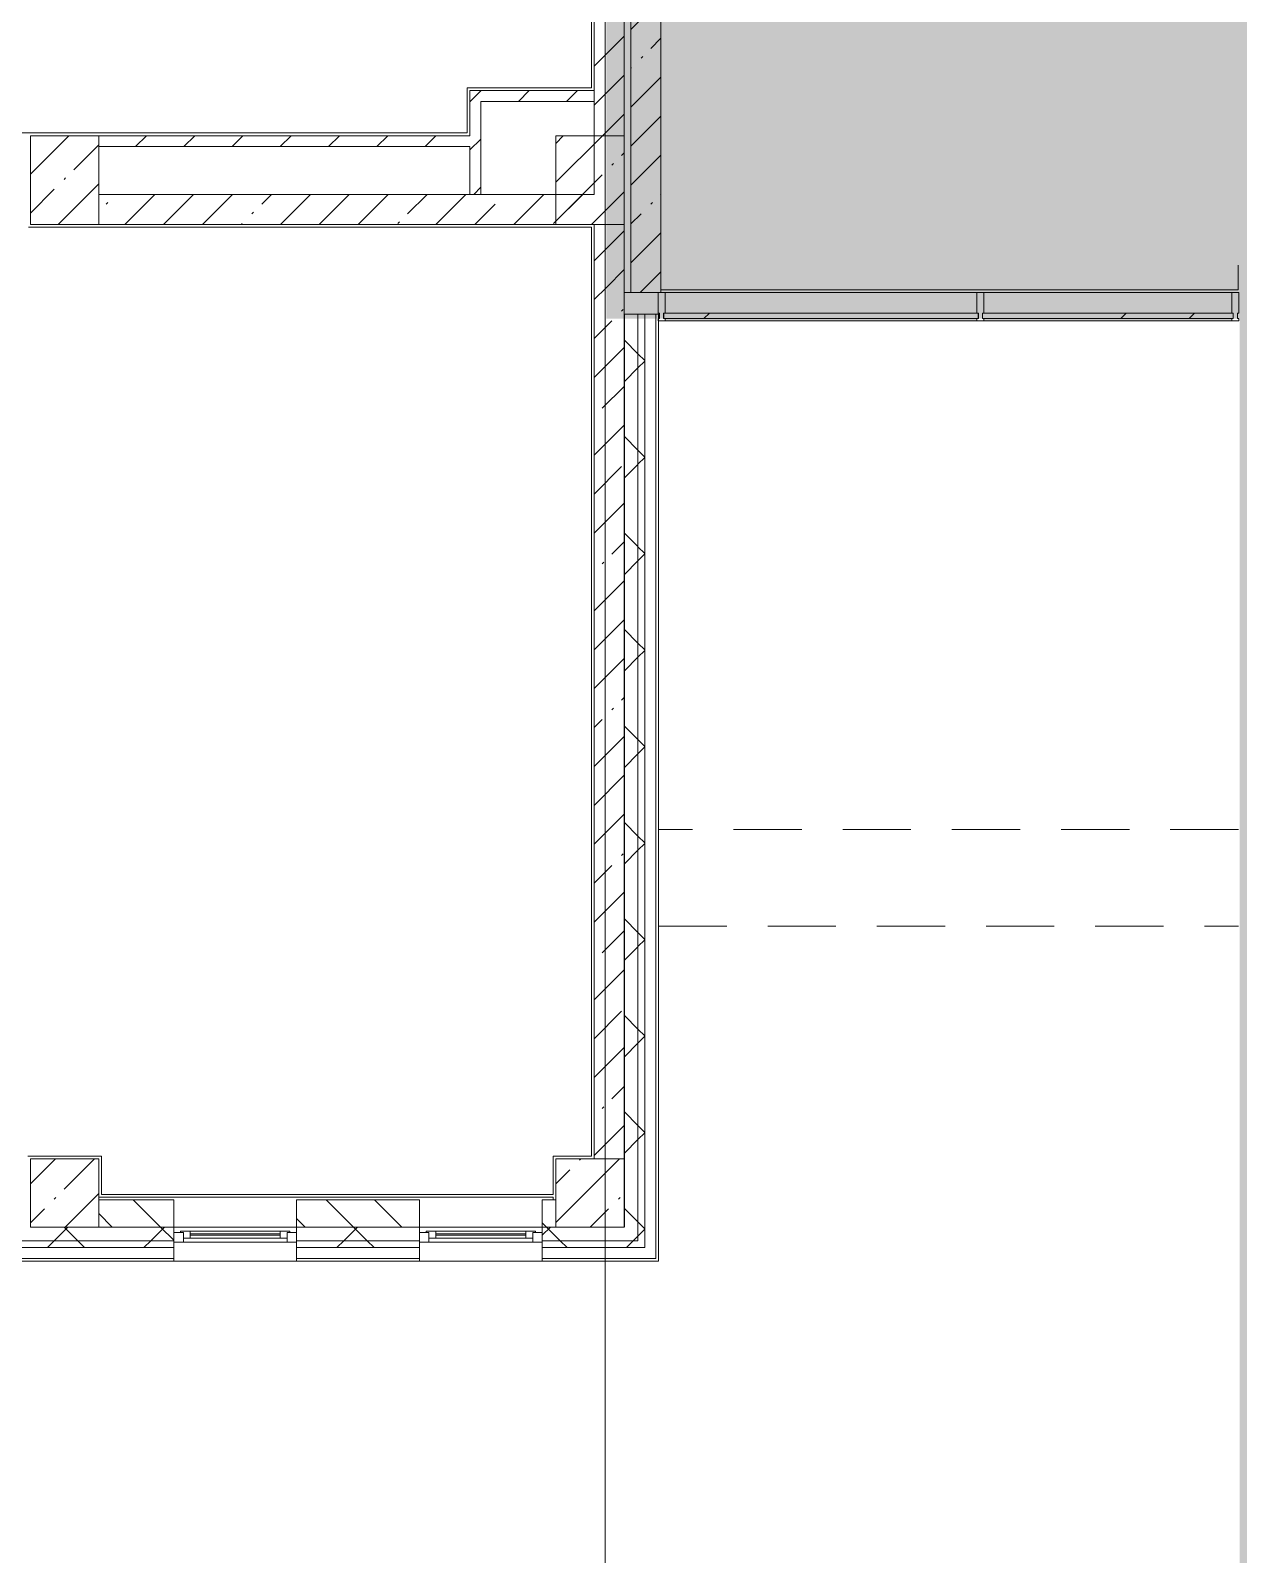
# Model space of a CAD drawing. Header units: millimetres. Extents: x 81382 to 274816, y -8553 to 29000.
# Drawn here: x 228156 to 237008, y 1150 to 12321 of the extents above; entities that cross this region are included whole.
import ezdxf

# ---------------------------------------------------------------- set-up
doc = ezdxf.new("R2010")
doc.units = ezdxf.units.MM
doc.linetypes.add('200_ШТРИХ__ш1_п0_6_', pattern=[800, 500, -300])
doc.linetypes.add('Осевая', pattern=[3175, 635, -476.25, 1587.5, -476.25])
doc.layers.add('A-DETL-GENF-2', color=7, linetype='Continuous', lineweight=9, true_color=0xc0c0c0, transparency=0.4)
for name, color, linetype, lineweight in [('A-DETL-MBND-1', 7, '200_ШТРИХ__ш1_п0_6_', 9), ('A-GLAZ-3', 7, 'Continuous', 5), ('A-GLAZ-CURT-2', 7, 'Continuous', 5), ('A-GLAZ-CWMG-2', 7, 'Continuous', 5), ('A-WALL', 7, 'Continuous', 9), ('A-WALL-2', 7, 'Continuous', 5), ('I-WALL-2', 7, 'Continuous', 5), ('S-COLS-1', 7, 'Continuous', 5), ('Оси', 7, 'Continuous', 9), ('Оси-2', 7, 'Осевая', 9)]:
    doc.layers.add(name, color=color, linetype=linetype, lineweight=lineweight)
for name, color, linetype, lineweight, true_color in [('A-FLOR-1', 7, 'Continuous', 5, 0xb7b7b7), ('A-FLOR-2', 7, 'Continuous', 5, 0xaaaaaa), ('A-GLAZ-CURT-3', 7, 'Continuous', 5, 0x737373), ('A-GLAZ-CWMG-3', 7, 'Continuous', 5, 0x737373), ('A-GLAZ-CWMG-4', 7, 'Continuous', 5, 0x383e42), ('A-WALL-3', 7, 'Continuous', 5, 0x737373), ('I-WALL-3', 7, 'Continuous', 5, 0x737373), ('S-COLS-2', 7, 'Continuous', 5, 0x737373)]:
    doc.layers.add(name, color=color, linetype=linetype, lineweight=lineweight, true_color=true_color)
pattern_1 = [(45, (147806.5, 0), (-285.1231, 285.1231), []), (45, (148091.6, 0), (-285.1231, 285.1231), [504.031, -100.806, 16.764, -84.042])]
pattern_2 = [(45, (147806.5, 0), (-353.5534, 353.5534), []), (135, (147806.5, 0), (-353.5534, -353.5534), [])]
pattern_3 = [(45, (147806.5, 0), (-176.7767, 176.7767), [])]

# ---------------------------------------------------------------- blocks, each defined once
blk = doc.blocks.new('BSC_Колонна _Прямоугольная - 500х500-V28-3_6_3_птичка')
at = {"layer": 'S-COLS-1'}
h = blk.add_hatch(dxfattribs=at)
h.set_pattern_fill('FP_56', color=256, style=0, pattern_type=2)
h.set_pattern_definition([(45, (-80600, -3800), (-285.1231, 285.1231), []), (45, (-80314.88, -3800), (-285.1231, 285.1231), [504.031, -100.806, 16.764, -84.042])])
h.paths.add_polyline_path([(-250, -250), (250, -250), (250, 250), (-250, 250)])
for p, q in [((250, 250), (-250, 250)), ((-250, 250), (-250, -250)), ((250, -250), (250, 250)), ((-250, -250), (250, -250))]:
    blk.add_line(p, q, dxfattribs=at)
blk = doc.blocks.new('120_Окно_СКБ_1Ст - 120_Окно_СКБ_1Ст 900х2500_h_-19906774-3_6_3_птичка')
at = {"layer": 'A-GLAZ-3'}
for p, q in [((-450, -75), (-450, -5)), ((-450, -5), (-380, -5)), ((450, -5), (-450, -5)), ((-380, -75), (-450, -75)), ((-450, -75), (-400, -75)), ((-380, -75), (-400, -75)), ((-400, -75), (-400, -85)), ((-400, -85), (400, -85)), ((400, -85), (-400, -85)), ((-380, -5), (-380, -75)), ((380, -35), (-380, -35)), ((-380, -35), (-380, -75)), ((-330, -85), (-330, -35)), ((-330, -55), (330, -55)), ((330, -65), (-330, -65)), ((330, -85), (330, -35)), ((380, -75), (380, -5)), ((380, -5), (450, -5)), ((380, -75), (380, -35)), ((450, -75), (380, -75)), ((400, -75), (380, -75)), ((400, -75), (450, -75)), ((400, -85), (400, -75)), ((450, -5), (450, -75))]:
    blk.add_line(p, q, dxfattribs=at)
blk = doc.blocks.new('Системная панель - Стекло - 40мм-33184352-3_6_3_птичка')
at = {"layer": 'A-GLAZ-CURT-2'}
h = blk.add_hatch(dxfattribs=at)
h.set_pattern_fill('FP_118', color=256, style=0, pattern_type=2)
h.set_pattern_definition([(45, (-86642.5, -9710), (-1414.214, 1414.214), [1000, -3000]), (45, (-87642.5, -10210), (-1414.214, 1414.214), [3000, -1000]), (45, (-85642.5, -10710), (-1414.214, 1414.214), [1000, -3000])])
h.paths.add_polyline_path([(1153, 0), (1153, 40), (-1153, 40), (-1150, 0)])
at = {"layer": 'A-GLAZ-CURT-3'}
for p, q in [((1153, 40), (-1153, 40)), ((-1153, 40), (-1153, 0)), ((-1153, 0), (1153, 0)), ((1153, 0), (1153, 40))]:
    blk.add_line(p, q, dxfattribs=at)
blk = doc.blocks.new('Системная панель - Стекло - 40мм-33184353-3_6_3_птичка')
at = {"layer": 'A-GLAZ-CURT-2'}
h = blk.add_hatch(dxfattribs=at)
h.set_pattern_fill('FP_119', color=256, style=0, pattern_type=2)
h.set_pattern_definition([(45, (-88744.2, -9710), (-1414.214, 1414.214), [1000, -3000]), (45, (-89744.2, -10210), (-1414.214, 1414.214), [3000, -1000]), (45, (-87744.2, -10710), (-1414.214, 1414.214), [1000, -3000])])
h.paths.add_polyline_path([(919, 0), (919, 40), (-919, 40), (-919, 0), (410, 0)])
at = {"layer": 'A-GLAZ-CURT-3'}
for p, q in [((919, 40), (-919, 40)), ((-919, 40), (-919, 0)), ((-919, 0), (919, 0)), ((919, 0), (919, 40))]:
    blk.add_line(p, q, dxfattribs=at)
blk = doc.blocks.new('Прямоугольный импост - Импост структурный с накладкой - 190мм-33184356-3_6_3_птичка')
at = {"layer": 'A-GLAZ-CWMG-2'}
for p, q in [((-50, 2), (-50, 17)), ((-50, 17), (0, 17)), ((0, 17), (0, 2))]:
    blk.add_line(p, q, dxfattribs=at)
at = {"layer": 'A-GLAZ-CWMG-3'}
for p, q in [((-40, 0), (-50, 0)), ((-40, -40), (-40, 0)), ((0, 0), (-10, 0)), ((-10, 0), (-10, -40)), ((-50, -190), (-50, -40)), ((-50, -40), (-40, -40)), ((-10, -40), (0, -40)), ((0, -40), (0, -190)), ((0, -190), (-50, -190))]:
    blk.add_line(p, q, dxfattribs=at)
blk = doc.blocks.new('Прямоугольный импост - Импост структурный с накладкой - 190мм-33184358-3_6_3_птичка')
at = {"layer": 'A-GLAZ-CWMG-2'}
for p, q in [((0, 17), (-50, 17)), ((-50, 17), (-50, 2)), ((0, 2), (0, 17))]:
    blk.add_line(p, q, dxfattribs=at)
at = {"layer": 'A-GLAZ-CWMG-3'}
for p, q in [((-50, 0), (-40, 0)), ((-40, 0), (-40, -40)), ((-10, -40), (-10, 0)), ((-10, 0), (0, 0)), ((-40, -40), (-50, -40)), ((-50, -40), (-50, -190)), ((0, -40), (-10, -40)), ((0, -190), (0, -40)), ((-50, -190), (0, -190))]:
    blk.add_line(p, q, dxfattribs=at)
blk = doc.blocks.new('Прямоугольный импост - Импост структурный с накладкой - 190мм-33184349-3_6_3_птичка')
at = {"layer": 'A-GLAZ-CWMG-2'}
for p, q in [((-25, 2), (-25, 17)), ((-25, 17), (25, 17)), ((25, 17), (25, 2))]:
    blk.add_line(p, q, dxfattribs=at)
at = {"layer": 'A-GLAZ-CWMG-3'}
for p, q in [((-15, 0), (-25, 0)), ((-15, -40), (-15, 0)), ((25, 0), (15, 0)), ((15, 0), (15, -40)), ((-25, -190), (-25, -40)), ((-25, -40), (-15, -40)), ((15, -40), (25, -40)), ((25, -40), (25, -190)), ((25, -190), (-25, -190))]:
    blk.add_line(p, q, dxfattribs=at)
blk = doc.blocks.new('Прямоугольный импост - Импост структурный с накладкой - 190мм-23186050-3_6_3_птичка')
at = {"layer": 'A-GLAZ-CWMG-4'}
for points in [[(87285, 10250), (87285, 10400), (85000, 10400), (85000, 10250)], [(87285, 10208), (87285, 10210), (85000, 10208)], [(87285, 10193), (87285, 10208), (85000, 10208), (85000, 10193)]]:
    blk.add_hatch(color=256, dxfattribs=at).paths.add_polyline_path(points)
at = {"layer": 'A-GLAZ-CWMG-2'}
blk.add_line((85000, 10193), (87285, 10193), dxfattribs=at)
at = {"layer": 'A-GLAZ-CWMG-3'}
blk.add_line((85000, 10400), (87285, 10400), dxfattribs=at)
blk = doc.blocks.new('Прямоугольный импост - Импост структурный с накладкой - 190мм-23186051-3_6_3_птичка')
at = {"layer": 'A-GLAZ-CWMG-4'}
for points in [[(88000, 10250), (88000, 10400), (87335, 10400), (87335, 10250)], [(88000, 10208), (88000, 10210), (87335, 10208)], [(88000, 10193), (88000, 10208), (87335, 10208), (87335, 10193)]]:
    blk.add_hatch(color=256, dxfattribs=at).paths.add_polyline_path(points)
at = {"layer": 'A-GLAZ-CWMG-2'}
blk.add_line((87335, 10193), (88000, 10193), dxfattribs=at)
at = {"layer": 'A-GLAZ-CWMG-3'}
blk.add_line((87335, 10400), (88000, 10400), dxfattribs=at)
blk = doc.blocks.new('Прямоугольный импост - Импост структурный с накладкой - 190мм-23186052-3_6_3_птичка')
at = {"layer": 'A-GLAZ-CWMG-4'}
for points in [[(88654, 10250), (89154, 10250), (89154, 10400), (88000, 10400), (88000, 10250)], [(88000, 10193), (89154, 10193), (89154, 10208), (88000, 10208)], [(89154, 10208), (89154, 10210), (88654, 10208)]]:
    blk.add_hatch(color=256, dxfattribs=at).paths.add_polyline_path(points)
at = {"layer": 'A-GLAZ-CWMG-2'}
blk.add_line((88000, 10193), (89154, 10193), dxfattribs=at)
at = {"layer": 'A-GLAZ-CWMG-3'}
blk.add_line((88000, 10400), (89154, 10400), dxfattribs=at)
blk = doc.blocks.new('парапет9 - парапет-22867712-3_6_3_птичка')
at = {"layer": 'A-DETL-MBND-1'}
for p, q in [((89202, 7964), (84952, 7964)), ((84952, 7255), (89202, 7255))]:
    blk.add_line(p, q, dxfattribs=at)
blk = doc.blocks.new('BSC_Колонна _Прямоугольная - 650х500-V137-3_6_3_птичка')
at = {"layer": 'S-COLS-1'}
h = blk.add_hatch(dxfattribs=at)
h.set_pattern_fill('FP_122', color=256, style=0, pattern_type=2)
h.set_pattern_definition([(135, (11225, -80600), (-285.1231, -285.1231), []), (135, (11225, -80314.88), (-285.1231, -285.1231), [504.031, -100.806, 16.764, -84.042])])
h.paths.add_polyline_path([(325, 250), (-325, 250), (-325, -250), (325, -250)])
for p, q in [((325, 250), (-325, 250)), ((-325, 250), (-325, -250)), ((325, -250), (325, 250)), ((-325, -250), (325, -250))]:
    blk.add_line(p, q, dxfattribs=at)
blk = doc.blocks.new('BSC_Колонна _Прямоугольная - 500х500-V138-3_6_3_птичка')
at = {"layer": 'S-COLS-1'}
h = blk.add_hatch(dxfattribs=at)
h.set_pattern_fill('FP_123', color=256, style=0, pattern_type=2)
h.set_pattern_definition([(45, (-84450, -3800), (-285.1231, 285.1231), []), (45, (-84164.88, -3800), (-285.1231, 285.1231), [504.031, -100.806, 16.764, -84.042])])
h.paths.add_polyline_path([(-250, -250), (250, -250), (250, 250), (-250, 250)])
for p, q in [((250, 250), (-250, 250)), ((-250, 250), (-250, -250)), ((250, -250), (250, 250)), ((-250, -250), (250, -250))]:
    blk.add_line(p, q, dxfattribs=at)

msp = doc.modelspace()

# ---------------------------------------------------------------- hatches: boundary and pattern name
at = {"layer": 'A-DETL-GENF-2'}
msp.add_hatch(color=256, dxfattribs=at).paths.add_polyline_path([(272158.8, -258), (273039.5, -258), (273039.5, 21479), (241139.5, 21479), (241139.5, 27379), (232376.5, 27379), (232376.5, 10208.3), (237016.5, 10208.3), (237016.5, -258), (271243.4, -258)])
at = {"layer": 'A-WALL-2'}
h = msp.add_hatch(dxfattribs=at)
h.set_pattern_fill('FP_67', color=256, style=0, pattern_type=2)
h.set_pattern_definition(pattern_2)
h.paths.add_polyline_path([(232508.1, 10208.3), (232608.1, 10208.3), (232608.1, 10242), (232508.1, 10242)])
h = msp.add_hatch(dxfattribs=at)
h.set_pattern_fill('FP_67', color=256, style=0, pattern_type=2)
h.set_pattern_definition(pattern_2)
h.paths.add_polyline_path([(232608.1, 3450), (232607.6, 10208.3), (232508.1, 10208.3), (232508.1, 3450)])
h = msp.add_hatch(dxfattribs=at)
h.set_pattern_fill('FP_67', color=256, style=0, pattern_type=2)
h.set_pattern_definition(pattern_2)
h.paths.add_polyline_path([(232608.1, 10208.3), (232658.1, 10208.3), (232658.1, 10242), (232608.1, 10242)])
h = msp.add_hatch(dxfattribs=at)
h.set_pattern_fill('FP_67', color=256, style=0, pattern_type=2)
h.set_pattern_definition(pattern_2)
h.paths.add_polyline_path([(232608.1, 3400), (232658.1, 3400), (232657.8, 10208.3), (232608.1, 10208.3), (232608.1, 3419.9)])
h = msp.add_hatch(dxfattribs=at)
h.set_pattern_fill('FP_65', color=256, style=0, pattern_type=2)
h.set_pattern_definition([(135, (147806.5, 0), (-176.7767, -176.7767), [])])
h.paths.add_polyline_path([(232006.5, 3550), (232006.5, 3750), (231906.5, 3750), (231906.5, 3550)])
h.paths.add_polyline_path([(230968.8, 3550), (231006.5, 3550), (231006.5, 3750), (230106.5, 3750), (230106.5, 3550)])
h.paths.add_polyline_path([(228156.5, 3550), (228156.5, 3750), (227886.5, 3750), (227886.5, 3550)])
h.paths.add_polyline_path([(228656.5, 3550), (229206.5, 3550), (229206.5, 3750), (228656.5, 3750), (228656.5, 3666.7)])
h.paths.add_polyline_path([(224886.5, 3550), (224886.5, 3750), (223786.5, 3750), (223786.5, 3550)])
h = msp.add_hatch(dxfattribs=at)
h.set_pattern_fill('FP_67', color=256, style=0, pattern_type=2)
h.set_pattern_definition(pattern_2)
h.paths.add_polyline_path([(232508.1, 3450), (232506.5, 3550), (231906.5, 3550), (231906.5, 3450), (232506.5, 3450)])
h.paths.add_polyline_path([(223786.5, 3450), (224886.5, 3450), (224886.5, 3550), (223506.5, 3550), (223506.5, 3450), (223646.1, 3450)])
h.paths.add_polyline_path([(230106.5, 3450), (231006.5, 3450), (231006.5, 3550), (230106.5, 3550)])
h.paths.add_polyline_path([(227886.5, 3450), (229206.5, 3450), (229206.5, 3550), (227886.5, 3550)])
h = msp.add_hatch(dxfattribs=at)
h.set_pattern_fill('FP_67', color=256, style=0, pattern_type=2)
h.set_pattern_definition(pattern_2)
h.paths.add_polyline_path([(223506.5, 3400), (224886.5, 3400), (224886.5, 3450), (223506.5, 3450), (223506.5, 3419.9)])
h.paths.add_polyline_path([(229138.1, 3400), (229206.5, 3400), (229206.5, 3450), (227886.5, 3450), (227886.5, 3400)])
h.paths.add_polyline_path([(230106.5, 3400), (231006.5, 3400), (231006.5, 3450), (230106.5, 3450), (230106.5, 3419.9)])
h.paths.add_polyline_path([(232508.1, 3400), (232608.1, 3400), (232608.1, 3450), (231906.5, 3450), (231906.5, 3400)])
at = {"layer": 'I-WALL-2'}
h = msp.add_hatch(dxfattribs=at)
h.set_pattern_fill('FP_63', color=256, style=0, pattern_type=2)
h.set_pattern_definition(pattern_1)
h.paths.add_polyline_path([(232556.5, 10400), (232776.5, 10400), (232776.5, 19100), (232556.5, 19100), (232556.5, 10439.8)])
h = msp.add_hatch(dxfattribs=at)
h.set_pattern_fill('FP_63', color=256, style=0, pattern_type=2)
h.set_pattern_definition(pattern_1)
h.paths.add_polyline_path([(232286.5, 4050), (232506.5, 4050), (232506.5, 10208.3), (232376.5, 10208.3), (232376.5, 15130), (232286.5, 15130), (232286.5, 4513.2)])
h = msp.add_hatch(dxfattribs=at)
h.set_pattern_fill('FP_63', color=256, style=0, pattern_type=2)
h.set_pattern_definition(pattern_1)
h.paths.add_polyline_path([(232376.5, 10208.3), (232506.5, 10208.3), (232506.5, 15130), (232376.5, 15130), (232376.5, 10525.9)])
h = msp.add_hatch(dxfattribs=at)
h.set_pattern_fill('FP_68', color=256, style=0, pattern_type=2)
h.set_pattern_definition(pattern_3)
h.paths.add_polyline_path([(231456.5, 11120), (231456.5, 11880), (231376.5, 11880), (231376.5, 11120)])
h = msp.add_hatch(dxfattribs=at)
h.set_pattern_fill('FP_68', color=256, style=0, pattern_type=2)
h.set_pattern_definition(pattern_3)
h.paths.add_polyline_path([(232286.5, 11800), (232286.5, 11880), (231456.5, 11880), (231456.5, 11800)])
h = msp.add_hatch(dxfattribs=at)
h.set_pattern_fill('FP_68', color=256, style=0, pattern_type=2)
h.set_pattern_definition(pattern_3)
h.paths.add_polyline_path([(231376.5, 11470), (231376.5, 11550), (228656.5, 11550), (228656.5, 11470), (229138.1, 11470)])
h = msp.add_hatch(dxfattribs=at)
h.set_pattern_fill('FP_63', color=256, style=0, pattern_type=2)
h.set_pattern_definition(pattern_1)
h.paths.add_polyline_path([(229138.1, 10900), (232286.5, 10900), (232286.5, 11120), (228656.5, 11120), (228656.5, 10900)])
at = {"layer": 'S-COLS-1'}
h = msp.add_hatch(dxfattribs=at)
h.set_pattern_fill('FP_63', color=256, style=0, pattern_type=2)
h.set_pattern_definition(pattern_1)
h.paths.add_polyline_path([(232006.5, 10900), (232376.5, 10900), (232376.5, 11550), (232006.5, 11550), (232006.5, 11072.6)])
h = msp.add_hatch(dxfattribs=at)
h.set_pattern_fill('FP_63', color=256, style=0, pattern_type=2)
h.set_pattern_definition(pattern_1)
h.paths.add_polyline_path([(232506.5, 10900), (232506.5, 11550), (232376.5, 11550), (232376.5, 10900)])

# ---------------------------------------------------------------- linework, layer by layer
at = {"layer": 'A-DETL-MBND-1'}
for p, q in [((232506.5, 10400), (232556.5, 10400)), ((232756.5, 10242), (232756.5, 10250))]:
    msp.add_line(p, q, dxfattribs=at)
at = {"layer": 'A-FLOR-1'}
for p, q in [((237005.5, 10420), (237005.5, 10600)), ((232776.5, 10420), (237005.5, 10420))]:
    msp.add_line(p, q, dxfattribs=at)
at = {"layer": 'A-FLOR-2'}
for p, q in [((232266.5, 11900), (232266.5, 15130)), ((231357, 11570), (231357, 11900)), ((231357, 11900), (232266.5, 11900)), ((227725.5, 11570), (231357, 11570)), ((232266.5, 10879), (228142.5, 10879)), ((232266.5, 4070), (232266.5, 10879)), ((228136.5, 4070), (228676.5, 4070)), ((228676.5, 4070), (228676.5, 3790)), ((231986.5, 3790), (231986.5, 4070)), ((231986.5, 4070), (232266.5, 4070)), ((228676.5, 3790), (231986.5, 3790))]:
    msp.add_line(p, q, dxfattribs=at)
at = {"layer": 'A-WALL'}
for p, q in [((232286.5, 11800), (232286.5, 11880)), ((231376.5, 11120), (231456.5, 11120)), ((232608.1, 10242), (232608.1, 3450)), ((232658.1, 10242), (232658.1, 3400)), ((232738.1, 10242), (232738.1, 3320)), ((229206.5, 3550), (228656.5, 3550)), ((231006.5, 3550), (230106.5, 3550)), ((232006.5, 3550), (231906.5, 3550)), ((227886.5, 3450), (229206.5, 3450)), ((227886.5, 3400), (229206.5, 3400)), ((230106.5, 3450), (231006.5, 3450)), ((230106.5, 3400), (231006.5, 3400)), ((231906.5, 3450), (232608.1, 3450)), ((231906.5, 3400), (232658.1, 3400)), ((227886.5, 3320), (229206.5, 3320)), ((230106.5, 3320), (231006.5, 3320)), ((231906.5, 3320), (232738.1, 3320))]:
    msp.add_line(p, q, dxfattribs=at)
at = {"layer": 'A-WALL-2'}
for p, q in [((232508.1, 10242), (232508.1, 3550)), ((232758.1, 3300), (232758.1, 10242)), ((229206.5, 3750), (228656.5, 3750)), ((229206.5, 3300), (229206.5, 3750)), ((230106.5, 3750), (230106.5, 3300)), ((231006.5, 3750), (230106.5, 3750)), ((231006.5, 3300), (231006.5, 3750)), ((231906.5, 3750), (231906.5, 3300)), ((232006.5, 3750), (231906.5, 3750)), ((229206.5, 3550), (230106.5, 3550)), ((231006.5, 3550), (231906.5, 3550)), ((232758.1, 3300), (223664.5, 3300))]:
    msp.add_line(p, q, dxfattribs=at)
at = {"layer": 'A-WALL-3'}
msp.add_line((232758.1, 10242), (232508.1, 10242), dxfattribs=at)
at = {"layer": 'I-WALL-2'}
for p, q in [((232286.5, 15130), (232286.5, 11880)), ((232506.5, 4050), (232506.5, 15130)), ((231376.5, 11880), (231376.5, 11550)), ((232286.5, 11880), (231376.5, 11880)), ((231456.5, 11120), (231456.5, 11800)), ((231456.5, 11800), (232286.5, 11800)), ((232286.5, 11800), (232286.5, 11120)), ((231376.5, 11550), (228656.5, 11550)), ((228656.5, 11470), (231376.5, 11470)), ((231376.5, 11470), (231376.5, 11120)), ((231376.5, 11120), (228656.5, 11120)), ((232286.5, 11120), (231456.5, 11120)), ((228656.5, 10900), (232286.5, 10900)), ((232286.5, 10900), (232286.5, 4050)), ((228656.5, 3770), (231986.5, 3770)), ((231986.5, 3750), (231986.5, 3770)), ((230106.5, 3550), (229206.5, 3550)), ((231906.5, 3550), (231006.5, 3550))]:
    msp.add_line(p, q, dxfattribs=at)
at = {"layer": 'I-WALL-3'}
for p, q in [((232556.5, 19100), (232556.5, 10400)), ((232776.5, 10400), (232776.5, 13400)), ((232556.5, 10400), (232776.5, 10400))]:
    msp.add_line(p, q, dxfattribs=at)
at = {"layer": 'S-COLS-1'}
for p, q in [((232376.5, 11550), (232006.5, 11550)), ((232006.5, 11550), (232006.5, 10900)), ((232006.5, 10900), (232376.5, 10900))]:
    msp.add_line(p, q, dxfattribs=at)
at = {"layer": 'S-COLS-2'}
for p, q in [((232506.5, 11550), (232376.5, 11550)), ((232506.5, 10900), (232506.5, 11550)), ((232376.5, 10900), (232506.5, 10900))]:
    msp.add_line(p, q, dxfattribs=at)
at = {"layer": 'Оси'}
for p, q in [((232366.5, 10029.8), (232366.5, 21915.1)), ((232366.5, -1906.3), (232366.5, 9979))]:
    msp.add_line(p, q, dxfattribs=at)
at = {"layer": 'Оси-2'}
msp.add_line((232366.5, 9979), (232366.5, 10029.8), dxfattribs=at)

# ---------------------------------------------------------------- block references
at = {"layer": 'A-DETL-MBND-1'}
msp.add_blockref('парапет9 - парапет-22867712-3_6_3_птичка', (147806.5, -1500), dxfattribs=at)
at = {"layer": 'A-GLAZ-3', "rotation": 180}
for p in [(229656.5, 3435), (231456.5, 3435)]:
    msp.add_blockref('120_Окно_СКБ_1Ст - 120_Окно_СКБ_1Ст 900х2500_h_-19906774-3_6_3_птичка', p, dxfattribs=at)
at = {"layer": 'A-GLAZ-CURT-3'}
for name, p in [('Системная панель - Стекло - 40мм-33184352-3_6_3_птичка', (233949, 10210)), ('Системная панель - Стекло - 40мм-33184353-3_6_3_птичка', (236050.7, 10210))]:
    msp.add_blockref(name, p, dxfattribs=at)
at = {"layer": 'A-GLAZ-CWMG-2', "extrusion": (0, 0, -1), "rotation": 180}
for name, p in [('Прямоугольный импост - Импост структурный с накладкой - 190мм-33184349-3_6_3_птичка', (-235116.5, 10210)), ('Прямоугольный импост - Импост структурный с накладкой - 190мм-33184356-3_6_3_птичка', (-237010, 10210))]:
    msp.add_blockref(name, p, dxfattribs=at)
at = {"layer": 'A-GLAZ-CWMG-3', "rotation": 180}
msp.add_blockref('Прямоугольный импост - Импост структурный с накладкой - 190мм-33184358-3_6_3_птичка', (232756.5, 10210), dxfattribs=at)
at = {"layer": 'A-GLAZ-CWMG-3'}
for name in ['Прямоугольный импост - Импост структурный с накладкой - 190мм-23186050-3_6_3_птичка', 'Прямоугольный импост - Импост структурный с накладкой - 190мм-23186051-3_6_3_птичка', 'Прямоугольный импост - Импост структурный с накладкой - 190мм-23186052-3_6_3_птичка']:
    msp.add_blockref(name, (147806.5, 0), dxfattribs=at)
at = {"layer": 'S-COLS-1', "rotation": 270.0000000000007}
msp.add_blockref('BSC_Колонна _Прямоугольная - 650х500-V137-3_6_3_птичка', (228406.5, 11225), dxfattribs=at)
at = {"layer": 'S-COLS-1'}
for name, p in [('BSC_Колонна _Прямоугольная - 500х500-V28-3_6_3_птичка', (228406.5, 3800)), ('BSC_Колонна _Прямоугольная - 500х500-V138-3_6_3_птичка', (232256.5, 3800))]:
    msp.add_blockref(name, p, dxfattribs=at)

doc.saveas('drawing.dxf')
